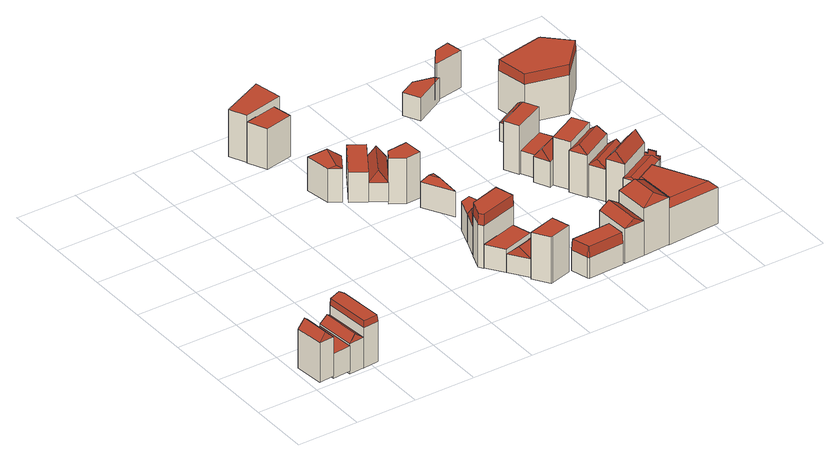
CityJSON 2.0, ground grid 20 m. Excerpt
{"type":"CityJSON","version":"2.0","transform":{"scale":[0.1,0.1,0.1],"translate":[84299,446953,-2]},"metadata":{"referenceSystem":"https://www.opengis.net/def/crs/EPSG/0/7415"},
"CityObjects":{
"building1":{"type":"Building","geometry":[{"type":"Solid","lod":"2","boundaries":[[[[0,1,2,3]],[[2,1,4,5]],[[0,3,6,7]],[[3,2,5,6]],[[1,0,7,4]],[[7,6,8,9]],[[6,5,8]],[[5,4,9,8]],[[4,7,9]]]],"semantics":{"surfaces":[{"type":"GroundSurface"},{"type":"WallSurface"},{"type":"RoofSurface"}],"values":[[0,1,1,1,1,2,2,2,2]]}}]},
"building2":{"type":"Building","geometry":[{"type":"Solid","lod":"2","boundaries":[[[[10,11,12,13]],[[14,15,16,17]],[[12,11,17,16]],[[10,13,15,14]],[[13,12,16,15]],[[11,10,14,17]]]],"semantics":{"surfaces":[{"type":"GroundSurface"},{"type":"RoofSurface"},{"type":"WallSurface"}],"values":[[0,1,2,2,2,2]]}}]},
"building3":{"type":"Building","geometry":[{"type":"Solid","lod":"2","boundaries":[[[[18,19,20,21]],[[20,19,22,23]],[[18,21,24,25]],[[21,20,23,24]],[[19,18,25,22]],[[25,24,26,27]],[[24,23,26]],[[23,22,27,26]],[[22,25,27]]]],"semantics":{"surfaces":[{"type":"GroundSurface"},{"type":"WallSurface"},{"type":"RoofSurface"}],"values":[[0,1,1,1,1,2,2,2,2]]}}]},
"building4":{"type":"Building","geometry":[{"type":"Solid","lod":"2","boundaries":[[[[28,29,21,30,31]],[[30,21,32,33]],[[28,31,34,35]],[[21,29,36,32]],[[31,30,33,34]],[[29,28,35,36]],[[36,35,37,38]],[[35,34,39,37]],[[34,33,40,39]],[[33,32,41,40]],[[32,36,38,41]],[[37,39,40,41,38]]]],"semantics":{"surfaces":[{"type":"GroundSurface"},{"type":"WallSurface"},{"type":"RoofSurface"}],"values":[[0,1,1,1,1,1,2,2,2,2,2,2]]}}]},
"building5":{"type":"Building","geometry":[{"type":"Solid","lod":"2","boundaries":[[[[42,43,44,45]],[[44,43,46,47]],[[42,45,48,49]],[[45,44,47,48]],[[43,42,49,46]],[[49,48,50]],[[48,47,51,50]],[[47,46,51]],[[46,49,50,51]]]],"semantics":{"surfaces":[{"type":"GroundSurface"},{"type":"WallSurface"},{"type":"RoofSurface"}],"values":[[0,1,1,1,1,2,2,2,2]]}}]},
"building6":{"type":"Building","geometry":[{"type":"Solid","lod":"2","boundaries":[[[[52,53,54,55]],[[56,57,58,59]],[[54,53,59,58]],[[52,55,57,56]],[[55,54,58,57]],[[53,52,56,59]]]],"semantics":{"surfaces":[{"type":"GroundSurface"},{"type":"RoofSurface"},{"type":"WallSurface"}],"values":[[0,1,2,2,2,2]]}}]},
"building7":{"type":"Building","geometry":[{"type":"Solid","lod":"2","boundaries":[[[[60,61,62,63]],[[64,65,66,67]],[[62,61,67,66]],[[60,63,65,64]],[[63,62,66,65]],[[61,60,64,67]]]],"semantics":{"surfaces":[{"type":"GroundSurface"},{"type":"RoofSurface"},{"type":"WallSurface"}],"values":[[0,1,2,2,2,2]]}}]},
"building8":{"type":"Building","geometry":[{"type":"Solid","lod":"2","boundaries":[[[[68,69,70,71]],[[72,73,74,75]],[[70,69,75,74]],[[68,71,73,72]],[[71,70,74,73]],[[69,68,72,75]]]],"semantics":{"surfaces":[{"type":"GroundSurface"},{"type":"RoofSurface"},{"type":"WallSurface"}],"values":[[0,1,2,2,2,2]]}}]},
"building9":{"type":"Building","geometry":[{"type":"Solid","lod":"2","boundaries":[[[[76,77,78,79,80]],[[79,78,81,82]],[[76,80,83,84]],[[78,77,85,81]],[[80,79,82,83]],[[77,76,84,85]],[[85,84,86,87]],[[84,83,88,86]],[[83,82,89,88]],[[82,81,90,89]],[[81,85,87,90]],[[86,88,89,90,87]]]],"semantics":{"surfaces":[{"type":"GroundSurface"},{"type":"WallSurface"},{"type":"RoofSurface"}],"values":[[0,1,1,1,1,1,2,2,2,2,2,2]]}}]},
"building10":{"type":"Building","geometry":[{"type":"Solid","lod":"2","boundaries":[[[[91,92,93,94]],[[93,92,95,96]],[[91,94,97,98]],[[94,93,96,97]],[[92,91,98,95]],[[98,97,99,100]],[[97,96,99]],[[96,95,100,99]],[[95,98,100]]]],"semantics":{"surfaces":[{"type":"GroundSurface"},{"type":"WallSurface"},{"type":"RoofSurface"}],"values":[[0,1,1,1,1,2,2,2,2]]}}]},
"building11":{"type":"Building","geometry":[{"type":"Solid","lod":"2","boundaries":[[[[101,102,103,104]],[[105,106,107,108]],[[103,102,108,107]],[[101,104,106,105]],[[104,103,107,106]],[[102,101,105,108]]]],"semantics":{"surfaces":[{"type":"GroundSurface"},{"type":"RoofSurface"},{"type":"WallSurface"}],"values":[[0,1,2,2,2,2]]}}]},
"building12":{"type":"Building","geometry":[{"type":"Solid","lod":"2","boundaries":[[[[109,110,111,112]],[[111,110,113,114]],[[109,112,115,116]],[[112,111,114,115]],[[110,109,116,113]],[[116,115,117,118]],[[115,114,117]],[[114,113,118,117]],[[113,116,118]]]],"semantics":{"surfaces":[{"type":"GroundSurface"},{"type":"WallSurface"},{"type":"RoofSurface"}],"values":[[0,1,1,1,1,2,2,2,2]]}}]},
"building13":{"type":"Building","geometry":[{"type":"Solid","lod":"2","boundaries":[[[[119,120,121,122,123]],[[124,125,126,127,128]],[[122,121,127,126]],[[119,123,125,124]],[[121,120,128,127]],[[123,122,126,125]],[[120,119,124,128]]]],"semantics":{"surfaces":[{"type":"GroundSurface"},{"type":"RoofSurface"},{"type":"WallSurface"}],"values":[[0,1,2,2,2,2,2]]}}]},
"building14":{"type":"Building","geometry":[{"type":"Solid","lod":"2","boundaries":[[[[129,130,131,132]],[[133,134,135,136]],[[131,130,136,135]],[[129,132,134,133]],[[132,131,135,134]],[[130,129,133,136]]]],"semantics":{"surfaces":[{"type":"GroundSurface"},{"type":"RoofSurface"},{"type":"WallSurface"}],"values":[[0,1,2,2,2,2]]}}]},
"building15":{"type":"Building","geometry":[{"type":"Solid","lod":"2","boundaries":[[[[137,138,139,140]],[[139,138,141,142]],[[137,140,143,144]],[[140,139,142,143]],[[138,137,144,141]],[[144,143,145,146]],[[143,142,145]],[[142,141,146,145]],[[141,144,146]]]],"semantics":{"surfaces":[{"type":"GroundSurface"},{"type":"WallSurface"},{"type":"RoofSurface"}],"values":[[0,1,1,1,1,2,2,2,2]]}}]},
"building16":{"type":"Building","geometry":[{"type":"Solid","lod":"2","boundaries":[[[[147,148,149,150,151]],[[152,153,154,155,156]],[[150,149,155,154]],[[147,151,153,152]],[[149,148,156,155]],[[151,150,154,153]],[[148,147,152,156]]]],"semantics":{"surfaces":[{"type":"GroundSurface"},{"type":"RoofSurface"},{"type":"WallSurface"}],"values":[[0,1,2,2,2,2,2]]}}]},
"building17":{"type":"Building","geometry":[{"type":"Solid","lod":"2","boundaries":[[[[157,158,159]],[[158,157,160,161]],[[159,158,161,162]],[[157,159,162,160]],[[161,160,163,164]],[[160,162,165,163]],[[162,161,164,165]],[[163,165,164]]]],"semantics":{"surfaces":[{"type":"GroundSurface"},{"type":"WallSurface"},{"type":"RoofSurface"}],"values":[[0,1,1,1,2,2,2,2]]}}]},
"building18":{"type":"Building","geometry":[{"type":"Solid","lod":"2","boundaries":[[[[166,167,168,169,170]],[[169,168,171,172]],[[166,170,173,174]],[[168,167,175,171]],[[170,169,172,173]],[[167,166,174,175]],[[175,174,176,177]],[[174,173,178,176]],[[173,172,179,178]],[[172,171,180,179]],[[171,175,177,180]],[[176,178,179,180,177]]]],"semantics":{"surfaces":[{"type":"GroundSurface"},{"type":"WallSurface"},{"type":"RoofSurface"}],"values":[[0,1,1,1,1,1,2,2,2,2,2,2]]}}]},
"building19":{"type":"Building","geometry":[{"type":"Solid","lod":"2","boundaries":[[[[181,182,183,184]],[[183,182,185,186]],[[181,184,187,188]],[[184,183,186,187]],[[182,181,188,185]],[[188,187,189,190]],[[187,186,189]],[[186,185,190,189]],[[185,188,190]]]],"semantics":{"surfaces":[{"type":"GroundSurface"},{"type":"WallSurface"},{"type":"RoofSurface"}],"values":[[0,1,1,1,1,2,2,2,2]]}}]},
"building20":{"type":"Building","geometry":[{"type":"Solid","lod":"2","boundaries":[[[[191,192,193,183]],[[193,192,194,195]],[[191,183,196,197]],[[183,193,195,196]],[[192,191,197,194]],[[197,196,198,199]],[[196,195,198]],[[195,194,199,198]],[[194,197,199]]]],"semantics":{"surfaces":[{"type":"GroundSurface"},{"type":"WallSurface"},{"type":"RoofSurface"}],"values":[[0,1,1,1,1,2,2,2,2]]}}]},
"building21":{"type":"Building","geometry":[{"type":"Solid","lod":"2","boundaries":[[[[200,201,202,203]],[[204,205,206,207]],[[202,201,207,206]],[[200,203,205,204]],[[203,202,206,205]],[[201,200,204,207]]]],"semantics":{"surfaces":[{"type":"GroundSurface"},{"type":"RoofSurface"},{"type":"WallSurface"}],"values":[[0,1,2,2,2,2]]}}]},
"building22":{"type":"Building","geometry":[{"type":"Solid","lod":"2","boundaries":[[[[208,209,203,210]],[[211,212,213,214]],[[203,209,214,213]],[[208,210,212,211]],[[210,203,213,212]],[[209,208,211,214]]]],"semantics":{"surfaces":[{"type":"GroundSurface"},{"type":"RoofSurface"},{"type":"WallSurface"}],"values":[[0,1,2,2,2,2]]}}]},
"building23":{"type":"Building","geometry":[{"type":"Solid","lod":"2","boundaries":[[[[215,216,217,218]],[[217,216,219,220]],[[215,218,221,222]],[[218,217,220,221]],[[216,215,222,219]],[[222,221,223,224]],[[221,220,223]],[[220,219,224,223]],[[219,222,224]]]],"semantics":{"surfaces":[{"type":"GroundSurface"},{"type":"WallSurface"},{"type":"RoofSurface"}],"values":[[0,1,1,1,1,2,2,2,2]]}}]},
"building24":{"type":"Building","geometry":[{"type":"Solid","lod":"2","boundaries":[[[[225,226,227,228]],[[229,230,231,232]],[[227,226,232,231]],[[225,228,230,229]],[[228,227,231,230]],[[226,225,229,232]]]],"semantics":{"surfaces":[{"type":"GroundSurface"},{"type":"RoofSurface"},{"type":"WallSurface"}],"values":[[0,1,2,2,2,2]]}}]},
"building25":{"type":"Building","geometry":[{"type":"Solid","lod":"2","boundaries":[[[[233,234,235,236,237]],[[238,239,240,241,242]],[[236,235,241,240]],[[233,237,239,238]],[[235,234,242,241]],[[237,236,240,239]],[[234,233,238,242]]]],"semantics":{"surfaces":[{"type":"GroundSurface"},{"type":"RoofSurface"},{"type":"WallSurface"}],"values":[[0,1,2,2,2,2,2]]}}]},
"building26":{"type":"Building","geometry":[{"type":"Solid","lod":"2","boundaries":[[[[243,244,228,245]],[[228,244,246,247]],[[243,245,248,249]],[[245,228,247,248]],[[244,243,249,246]],[[249,248,250,251]],[[248,247,250]],[[247,246,251,250]],[[246,249,251]]]],"semantics":{"surfaces":[{"type":"GroundSurface"},{"type":"WallSurface"},{"type":"RoofSurface"}],"values":[[0,1,1,1,1,2,2,2,2]]}}]},
"building27":{"type":"Building","geometry":[{"type":"Solid","lod":"2","boundaries":[[[[252,253,254,255]],[[254,253,256,257]],[[252,255,258,259]],[[255,254,257,258]],[[253,252,259,256]],[[256,259,260,261]],[[259,258,262,260]],[[258,257,263,262]],[[257,256,261,263]],[[260,262,263,261]]]],"semantics":{"surfaces":[{"type":"GroundSurface"},{"type":"WallSurface"},{"type":"RoofSurface"}],"values":[[0,1,1,1,1,2,2,2,2,2]]}}]},
"building28":{"type":"Building","geometry":[{"type":"Solid","lod":"2","boundaries":[[[[264,265,245,266]],[[245,265,267,268]],[[264,266,269,270]],[[266,245,268,269]],[[265,264,270,267]],[[270,269,271,272]],[[269,268,271]],[[268,267,272,271]],[[267,270,272]]]],"semantics":{"surfaces":[{"type":"GroundSurface"},{"type":"WallSurface"},{"type":"RoofSurface"}],"values":[[0,1,1,1,1,2,2,2,2]]}}]},
"building29":{"type":"Building","geometry":[{"type":"Solid","lod":"2","boundaries":[[[[273,274,266,275]],[[266,274,276,277]],[[273,275,278,279]],[[275,266,277,278]],[[274,273,279,276]],[[279,278,280,281]],[[278,277,280]],[[277,276,281,280]],[[276,279,281]]]],"semantics":{"surfaces":[{"type":"GroundSurface"},{"type":"WallSurface"},{"type":"RoofSurface"}],"values":[[0,1,1,1,1,2,2,2,2]]}}]},
"building30":{"type":"Building","geometry":[{"type":"Solid","lod":"2","boundaries":[[[[282,283,284,285]],[[284,283,286,287]],[[282,285,288,289]],[[283,282,289,286]],[[289,288,290,291]],[[287,286,291,290]],[[286,289,291]],[[290,288,292,293,294,295,296,297,287]],[[298,299,300,301,302,303,304,305,306,307]],[[293,292,304,303]],[[297,296,300,299]],[[285,284,307,306]],[[294,293,303,302]],[[284,287,298,307]],[[287,297,299,298]],[[295,294,302,301]],[[288,285,306,305]],[[292,288,305,304]],[[296,295,301,300]]]],"semantics":{"surfaces":[{"type":"GroundSurface"},{"type":"WallSurface"},{"type":"RoofSurface"}],"values":[[0,1,1,1,2,2,2,2,1,2,2,0,2,1,2,2,1,2,2]]}}]},
"building31":{"type":"Building","geometry":[{"type":"Solid","lod":"2","boundaries":[[[[308,309,310,311]],[[310,309,312,313]],[[308,311,314,315]],[[311,310,313,314]],[[309,308,315,312]],[[315,314,316,317]],[[314,313,316]],[[313,312,317,316]],[[312,315,317]]]],"semantics":{"surfaces":[{"type":"GroundSurface"},{"type":"WallSurface"},{"type":"RoofSurface"}],"values":[[0,1,1,1,1,2,2,2,2]]}}]},
"building32":{"type":"Building","geometry":[{"type":"Solid","lod":"2","boundaries":[[[[318,319,320,236,321]],[[322,323,324,325,326]],[[236,320,325,324]],[[318,321,323,322]],[[320,319,326,325]],[[321,236,324,323]],[[319,318,322,326]]]],"semantics":{"surfaces":[{"type":"GroundSurface"},{"type":"RoofSurface"},{"type":"WallSurface"}],"values":[[0,1,2,2,2,2,2]]}}]},
"building33":{"type":"Building","geometry":[{"type":"Solid","lod":"2","boundaries":[[[[327,328,329,330,331,332]],[[329,328,333,334]],[[331,330,335,336]],[[327,332,337,338]],[[330,329,334,335]],[[332,331,336,337]],[[328,327,338,333]],[[333,338,339,340]],[[338,337,341,339]],[[337,336,342,341]],[[336,335,343,342]],[[335,334,344,343]],[[334,333,340,344]],[[339,341,342,343,344,340]]]],"semantics":{"surfaces":[{"type":"GroundSurface"},{"type":"WallSurface"},{"type":"RoofSurface"}],"values":[[0,1,1,1,1,1,1,2,2,2,2,2,2,2]]}}]}
},
"vertices":[
[62,6,30],[12,2,30],[3,96,30],[52,118,30],[12,2,164],[3,96,164],[52,118,164],[62,6,164],[28,101,188],[37,10,188],
[123,12,22],[62,6,22],[52,118,22],[110,144,22],[123,12,106],[110,144,106],[52,118,106],[62,6,106],
[173,18,10],[123,13,10],[110,144,10],[160,166,10],[123,13,113],[110,144,113],[160,166,113],[173,18,113],[136,146,134],[147,23,134],
[225,22,10],[174,17,10],[203,185,10],[212,166,10],[160,166,146],[203,185,146],[212,166,146],[225,22,146],[174,17,146],[223,23,168],[175,19,168],[210,166,168],[202,183,168],[162,165,168],
[543,730,39],[529,813,39],[611,762,39],[578,709,39],[529,813,153],[611,762,153],[578,709,153],[543,730,153],[563,718,164],[576,784,179],
[502,973,32],[474,1035,32],[581,1057,32],[594,992,32],[502,973,170],[594,992,170],[581,1057,170],[474,1035,170],
[474,1035,33],[449,1089,33],[587,1152,33],[605,1061,33],[474,1035,193],[605,1061,193],[587,1152,193],[449,1089,193],
[847,253,31],[864,190,31],[762,161,31],[723,217,31],[847,253,110],[723,217,110],[762,161,110],[864,190,110],
[832,314,29],[849,253,29],[723,217,29],[713,232,29],[734,286,29],[723,217,173],[713,232,173],[734,286,173],[832,314,173],[849,253,173],[831,313,211],[848,254,211],[734,285,211],[715,232,211],[724,219,211],
[865,190,32],[885,123,32],[804,100,32],[762,161,32],[885,123,94],[804,100,94],[762,161,94],[865,190,94],[784,131,126],[874,156,126],
[667,820,36],[715,790,36],[640,670,36],[592,700,36],[667,820,138],[592,700,138],[640,670,138],[715,790,138],
[813,366,30],[828,313,30],[734,286,30],[758,350,30],[828,313,128],[734,286,128],[758,350,128],[813,366,128],[754,320,164],[814,337,164],
[895,126,27],[912,68,27],[841,48,27],[839,49,27],[804,100,27],[895,126,185],[804,100,185],[839,49,185],[841,48,185],[912,68,185],
[814,423,29],[830,371,29],[758,350,29],[782,414,29],[814,423,126],[782,414,126],[758,350,126],[830,371,126],
[709,781,37],[757,751,37],[687,640,37],[640,670,37],[757,751,102],[687,640,102],[640,670,102],[709,781,102],[665,657,141],[731,764,141],
[732,612,28],[687,640,28],[707,671,28],[774,677,28],[779,616,28],[732,612,184],[779,616,184],[774,677,184],[707,671,184],[687,640,184],
[806,478,28],[753,575,28],[799,574,28],[806,478,115],[753,575,115],[799,574,115],[790,532,137],[773,562,137],[788,562,137],
[939,14,26],[923,71,26],[1057,78,26],[1061,15,26],[941,9,26],[1057,78,96],[1061,15,96],[941,9,96],[939,14,96],[923,71,96],[941,15,134],[925,69,134],[943,11,134],[1059,17,134],[1055,76,134],
[1061,133,26],[1129,137,26],[1136,19,26],[1068,15,26],[1129,137,143],[1136,19,143],[1068,15,143],[1061,133,143],[1102,18,165],[1095,135,165],
[1129,134,26],[1219,139,26],[1225,24,26],[1219,139,185],[1225,24,185],[1136,19,185],[1129,134,185],[1180,36,213],[1175,122,213],
[1075,551,30],[1053,597,30],[1153,646,30],[1177,600,30],[1075,551,195],[1177,600,195],[1153,646,195],[1053,597,195],
[1103,507,30],[1080,554,30],[1201,554,30],[1103,507,108],[1201,554,108],[1177,600,108],[1080,554,108],
[1201,554,28],[1225,509,28],[1113,450,28],[1088,500,28],[1225,509,115],[1113,450,115],[1088,500,115],[1201,554,115],[1101,475,149],[1213,532,146],
[1153,407,27],[1126,457,27],[1225,509,27],[1252,459,27],[1153,407,191],[1252,459,191],[1225,509,191],[1126,457,191],
[1002,935,28],[975,988,28],[1029,1016,28],[1096,1000,28],[1103,989,28],[1002,935,106],[1103,989,106],[1096,1000,106],[1029,1016,106],[975,988,106],
[1170,351,27],[1143,402,27],[1278,409,27],[1143,402,169],[1252,459,169],[1278,409,169],[1170,351,169],[1258,431,193],[1163,380,193],
[1400,34,25],[1225,24,25],[1217,182,25],[1299,225,25],[1225,24,148],[1217,182,148],[1299,225,148],[1400,34,148],[1376,47,172],[1239,40,172],[1292,205,172],[1232,173,172],
[1203,301,27],[1175,354,27],[1306,356,27],[1175,354,135],[1278,409,135],[1306,356,135],[1203,301,135],[1292,382,161],[1189,328,161],
[1226,245,27],[1198,298,27],[1334,303,27],[1198,298,175],[1306,356,175],[1334,303,175],[1226,245,175],[1320,329,212],[1212,272,212],
[1239,196,26],[1216,240,26],[1330,301,26],[1353,256,26],[1216,240,137],[1330,301,137],[1353,256,137],[1239,196,137],[1342,279,145],[1230,220,145],[1353,256,147],[1348,267,147],[1348,267,160],[1336,290,160],[1336,290,147],[1330,301,147],[1334,303,137],[1334,303,147],[1340,292,147],[1340,292,160],[1352,270,160],[1352,270,147],[1358,259,147],[1358,259,137],[1358,259,26],[1334,303,26],
[1163,660,26],[1129,728,26],[1229,781,26],[1239,764,26],[1129,728,89],[1229,781,89],[1239,764,89],[1163,660,89],[1234,773,95],[1146,697,110],
[1182,1063,28],[1192,1012,28],[1099,995,28],[1133,1053,28],[1182,1063,154],[1133,1053,154],[1096,1000,154],[1099,995,154],[1192,1012,154],
[1372,732,24],[1239,764,24],[1220,866,24],[1378,895,24],[1383,894,24],[1457,823,24],[1239,764,156],[1220,866,156],[1378,895,156],[1383,894,156],[1457,823,156],[1372,732,156],[1372,733,192],[1240,765,192],[1456,823,192],[1383,893,192],[1378,894,192],[1222,865,192]
]}
